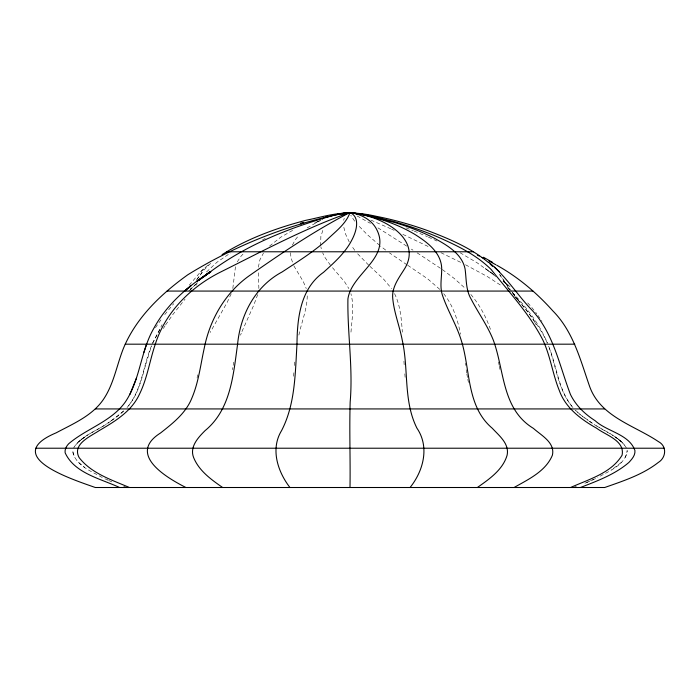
<?xml version="1.0" encoding="UTF-8"?>
<svg xmlns="http://www.w3.org/2000/svg" width="700" height="700" viewBox="0 0 700 700"><rect width="100%" height="100%" fill="white"/><g stroke="black" fill="none" stroke-linecap="round" stroke-linejoin="round"><path stroke-width="0.53" stroke-dasharray="3.5 2.62" d="M290.614 252.735L290.876 257.373L293.501 265.116M258.886 288.54L258.274 270.366M293.606 376.259L293.991 370.921M294.402 365.531L294.779 361.209M350.98 332.132C351.916 319.384 354.366 306.197 350.892 293.606M258.352 267.199L259.919 259.779L263.436 253.155M232.487 369.705L232.829 367.553M233.17 365.4L233.713 362.162M232.82 288.444L235.471 266.639M197.067 378L197.732 374.815M298.882 335.108C301.717 321.326 307.746 307.912 307.204 293.624M343.639 220.325L344.243 218.207M257.688 294.578L253.829 304.999L241.623 332.308M240.529 335.204L241.255 333.27M322.822 230.431L320.863 236.451L320.661 245.761M231.219 293.773L227.185 302.348L210.105 332.517M152.495 343.368L162.094 324.678M292.416 245.079L295.295 239.724L298.953 235.165M152.53 343.368L160.151 329.131M625.301 457.599L627.121 452.83L627.156 450.502C625.712 465.106 608.755 471.091 597.739 477.531M237.309 261.844L240.441 256.918L243.924 253.085M163.319 328.536L165.043 325.789M165.62 324.87L172.891 314.484L185.054 299.162M155.452 327.714L162.225 318.001M196.551 279.983L204.006 269.955L211.4 262.614M197.05 279.213L202.055 272.3M190.146 289.441L191.284 287.814M195.947 285.267L197.138 283.658M189.201 285.233L200.559 271.836L209.597 263.69M164.763 314.598L173.766 303.634M206.544 271.933L216.886 262.308L230.624 252.884M190.199 289.835L195.554 284.419M189 291.069L196.525 283.517M196.157 283.832L197.374 282.669M200.559 271.836L205.537 267.102M269.544 246.076L280.656 237.265L294.656 229.206M621.267 462.49L611.503 469.98M111.554 420.7L124.582 410.2L119.122 415.109L107.433 423.308M307.142 227.885L320.547 220.325L314.283 223.151L322.901 219.459M110.749 421.216C98.744 430.22 82.574 434.752 73.815 447.475C81.506 436.021 95.664 431.454 106.619 423.806M262.456 239.951L265.265 238.42M584.894 483.262L595.061 478.791M592.366 480.051L596.846 477.951M586.626 482.554L591.413 480.463M406.061 227.885L413.306 230.72M414.199 231.088L427.411 236.67M370.886 220.097L390.731 228.751M108.587 480.463L113.374 482.554M428.374 237.108L436.957 241.036M391.589 229.145L394.17 230.326M104.939 478.791L107.634 480.051L104.947 478.791M402.85 234.36L429.852 247.31M440.947 252.7L460.591 262.308M102.261 477.531C91.245 471.1 74.261 465.115 72.844 450.502L72.896 452.83L74.725 457.599M465.517 264.775L487.427 276.596L501.996 286.072M357.088 215.968L370.44 223.379M460.066 252.735L476.875 262.614L493.544 274.619M596.54 425.81C606.567 432.609 619.421 436.879 626.185 447.475C617.356 434.831 601.344 430.08 589.251 421.216M377.947 227.868L407.172 246.4M411.364 249.121L413.009 250.189M417.086 252.822L441.551 269.001M592.567 423.308L580.878 415.109L575.435 410.2L580.816 415.109L588.446 420.7M407.697 265.256L427.787 278.933L440.274 289.8M406.954 264.775L389.454 252.884M492.774 273.691L485.45 268.616L496.291 276.92M442.382 269.588L454.265 278.486L465.351 288.444M503.177 281.269L508.06 284.882M385.674 250.093L380.494 246.076M503.029 281.286L507.692 284.935L504.324 282.266M379.776 245.49L366.993 234.36L357.717 224.822M78.715 462.49L84.752 467.469M369.95 266.341L383.661 279.213L391.562 288.592M368.629 265.116L357.07 253.207M515.13 297.071L517.256 299.162M507.421 287.394L509.801 289.835M508.279 288.277L509.635 289.678M512.207 292.346C526.496 307.37 539.63 324.021 547.505 343.368M517.939 299.88L527.564 311.22L534.24 321.309M527.704 302.916L530.556 305.961M512.391 292.556L515.883 296.275M332.5 267.689L344.426 281.592L348.889 288.619M470.846 294.464C480.051 305.314 486.754 318.124 491.216 331.59M517.79 299.723C528.938 313.338 540.286 327.154 547.47 343.368M515.655 297.071L519.523 301.849M531.808 307.519L536.821 313.749M512.934 293.624L517.212 299.014M330.461 265.239L324.94 257.442L322.63 252.744M515.008 296.275L499.73 274.619M354.76 250.32L351.566 245.84M443.704 293.685C453.066 305.279 457.677 319.83 460.591 334.241M499.669 274.61L509.224 288.592M354.672 221.191L350.796 215.259M537.959 315.429L541.966 321.283M534.747 322.201L536.261 324.87M349.265 242.025L345.363 233.66L343.534 226.091M293.921 265.939L303.249 281.514L306.267 288.592M394.546 293.624C400.444 305.559 401.398 319.113 402.351 332.176M320.871 246.776L321.283 248.806M499.345 366.249L499.975 369.469M467.81 379.295L468.423 382.436M498.523 361.961L499.135 365.172M466.856 373.993L467.6 378.245M466.165 369.705L466.681 372.916M465.202 363.239L465.509 365.4M405.108 377.326L404.67 371.989M403.935 361.209L404.206 365.531M145.451 365.531C141.426 380.293 137.401 395.868 127.006 407.592C141.881 390.215 142.94 366.24 151.48 345.852L145.451 365.531M84.394 437.264L78.61 441.604L84.455 437.264M621.346 441.604L615.545 437.264L621.39 441.604M510.09 286.72L507.771 284.856L510.081 286.72M572.994 407.592C557.935 390.346 556.378 366.467 548.468 345.852C557.13 366.205 558.075 390.241 573.011 407.592"/><path stroke-width="1.05" d="M350 487.506C350.455 459.034 349.3 430.553 350.166 402.089C353.132 367.631 347.322 333.279 347.918 298.961C351.61 272.808 393.094 257.303 375.629 227.57C370.93 220.089 362.801 215.451 354.384 213.377C338.118 211.706 321.711 217.166 305.786 220.325C276.588 228.016 247.721 238.438 222.084 254.625M209.44 272.108L198.293 280.726L209.93 271.95L196.814 281.295L210.822 271.836C187.845 286.064 166.67 304.57 153.668 328.615C140.429 351.601 140.263 379.899 125.282 402.019C111.265 421.75 86.397 428.54 68.644 443.8C66.351 446.197 64.627 449.409 65.144 452.812C74.515 473.366 100.774 478.704 119.56 487.506M143.832 352.502L146.597 344.181M136.447 378.175L129.841 394.494M410.06 487.506C423.386 470.942 429.774 447.002 416.964 428.225C403.191 400.864 408.8 369.171 402.229 340.086C399.604 326.279 394.223 313.049 392.796 299.014C391.396 288.015 398.317 278.723 403.848 269.955C426.808 235.121 370.352 210.263 343.438 213.377C288.601 224.28 235.401 245.35 187.836 274.741C161.227 293.808 136.133 317.608 123.419 348.373C116.821 364.998 113.942 383.233 104.072 398.44C92.986 415.502 73.456 423.579 56.192 432.819C-0.088 456.435 73.334 479.657 95.288 487.506L604.712 487.506C623.245 480.97 642.582 474.749 658.254 462.49C666.225 457.704 667.196 446.101 658.394 441.595C634.253 425.311 600.679 416.938 589.724 386.724C580.414 360.159 573.379 331.581 552.843 310.896C536.725 292.863 517.983 276.973 496.773 265.239M203.709 276.92C240.52 247.572 285.154 229.093 330.129 216.352C345.301 211.094 361.121 212.905 376.469 216.352C393.969 219.791 411.189 224.639 427.963 230.72C449.295 238.849 470.864 247.914 488.6 262.614M477.356 487.506C489.23 479.133 502.836 469.858 507.115 455.184C509.565 443.791 499.126 435.671 492.293 428.277C466.235 406.28 470.636 369.705 461.186 340.13C456.479 324.966 448.061 311.325 442.838 296.38C439.215 286.939 442.067 276.92 441.648 267.199C440.51 251.877 426.703 241.859 414.785 234.36C403.734 227.754 391.764 222.793 379.47 219.004C365.382 215.18 350.691 210.236 336.158 214.69M514.089 487.506C528.404 479.343 545.781 471.327 552.414 455.157C555.258 442.549 541.258 435.435 533.409 428.374C501.734 409.115 504.613 370.834 493.334 340.2C487.611 325.762 478.406 313.127 471.293 299.408C465.727 290.168 466.48 279.256 465.089 269.001C462.017 253.566 446.793 245.088 434.158 238.105C421.435 231.551 407.977 226.546 394.301 222.416C378.376 218.566 362.101 212.52 345.678 213.15M570.587 487.506C588.718 479.325 611.231 473.209 622.09 455.184C625.091 440.589 605.867 435.243 596.689 428.277C581.14 419.484 565.617 408.074 559.344 390.6C552.65 374.185 550.48 356.239 542.92 340.13C529.646 314.011 509.215 292.434 491.225 269.579C476.438 254.852 457.258 245.639 438.41 237.265C423.456 230.886 408.065 225.531 392.394 221.191C377.23 217.814 361.734 212.362 346.15 213.124M574.149 487.506L575.977 486.798M580.44 487.506C597.354 480.935 614.924 474.442 628.88 462.464C631.907 459.165 635.434 455.341 634.926 450.494C629.186 434.096 606.83 431.541 595.219 420.77C584.955 414.207 575.855 405.562 570.474 394.494C559.038 364.814 553.438 331.73 530.066 308.166C516.093 293.081 505.015 275.188 488.775 262.316M300.886 223.93L303.774 223.02M300.405 223.265L303.494 222.381M341.451 213.903L343.516 213.474M325.509 216.799L327.635 216.361M346.491 213.202L350 212.494L363.527 214.585M342.536 213.771L350 212.494L354.235 213.15M342.309 213.745L344.225 213.43M226.468 251.781L473.532 251.781M167.081 291.069L532.919 291.069M125.221 344.181L574.779 344.181M95.34 408.931L604.66 408.931M35.77 448.219L664.23 448.219M356.352 213.474L358.251 213.841M352.012 213.124L350 212.494C305.2 228.139 263.2 250.819 220.806 271.933C190.986 286.79 165.489 311.911 155.295 344.181C149.643 360.868 147.219 378.656 139.309 394.537C131.381 411.53 114.747 421.523 99.19 430.614C90.414 436.441 71.881 444.203 79.126 457.581C91.359 473.436 111.676 479.876 129.412 487.506M124.023 486.798L125.851 487.506M351.733 213.316L350 212.494C314.554 230.746 281.374 253.251 248.763 276.098C225.032 293.116 209.764 319.848 204.225 348.259C200.524 365.015 198.599 382.349 191.8 398.248C185.815 413.184 172.804 423.308 160.562 432.967C126.884 454.116 166.049 477.461 185.911 487.506M477.365 255.124L479.246 256.051M482.064 257.442L484.698 258.781M488.95 260.986L495.854 264.74M492.634 262.412L483.446 257.233M222.644 487.506C211.269 479.623 199.001 470.855 193.638 457.581C189.359 446.933 198.144 437.544 205.1 430.614C230.825 409.474 233.328 374.754 237.589 344.181C240.424 314.659 255.307 286.213 282.161 271.933C297.334 261.905 312.874 252.28 326.55 240.205C335.037 231.849 346.001 224.131 350 212.494C360.692 217.385 356.23 231.744 351.995 239.724C345.398 252.805 334.206 262.596 323.549 272.3C300.396 288.645 297.229 318.15 296.984 344.181C295.172 373.319 295.356 403.979 281.601 430.561C270.244 448.998 277.672 471.616 289.94 487.506M489.983 263.865L492.59 266.341M494.463 267.102L499.441 271.836M190.706 286.02L184.529 291.069L190.706 286.02"/></g></svg>
